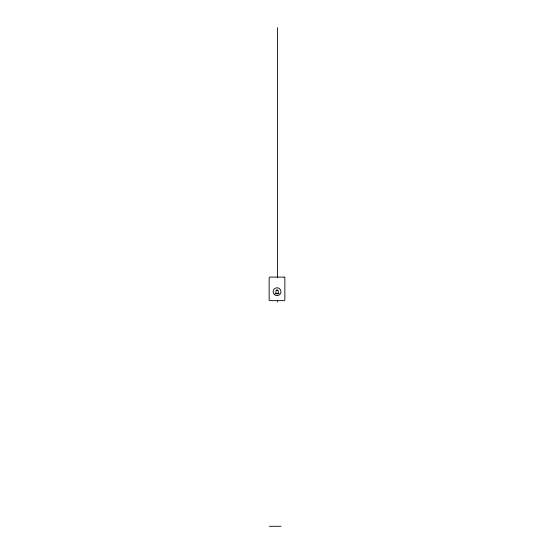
<?xml version="1.0" encoding="UTF-8"?>
<svg xmlns="http://www.w3.org/2000/svg" width="554" height="554" viewBox="0 0 554 554"><rect width="100%" height="100%" fill="white"/><g stroke="black" fill="none" stroke-linecap="round" stroke-linejoin="round"><path stroke-width="0.83" d="M277.533 293.641L277.125 294.049L276.709 293.641M276.813 290.158L277.436 290.158A1.205 1.205 0 0 1 278.33 291.321L278.33 293.08L279.084 293.641L275.158 293.641L275.92 293.08L275.92 291.321A1.205 1.205 0 0 1 276.813 290.158L277.083 289.804L277.436 290.158M269.292 526.3L281.072 526.3M277.492 27.7L277.492 277.706M277.492 300.199L277.492 301.93M284.126 277.09L270.027 277.09A0.893 0.893 0 0 0 269.147 277.817L269.147 299.859A0.789 0.789 0 0 0 269.937 300.642L284.036 300.642A0.817 0.817 0 0 0 284.853 299.825L284.853 277.817A0.727 0.727 0 0 0 284.126 277.09M274.327 294.513A3.926 3.926 0 0 0 280.871 292.657A3.926 3.926 0 0 0 275.989 287.921A3.926 3.926 0 0 0 274.327 294.513"/></g></svg>
